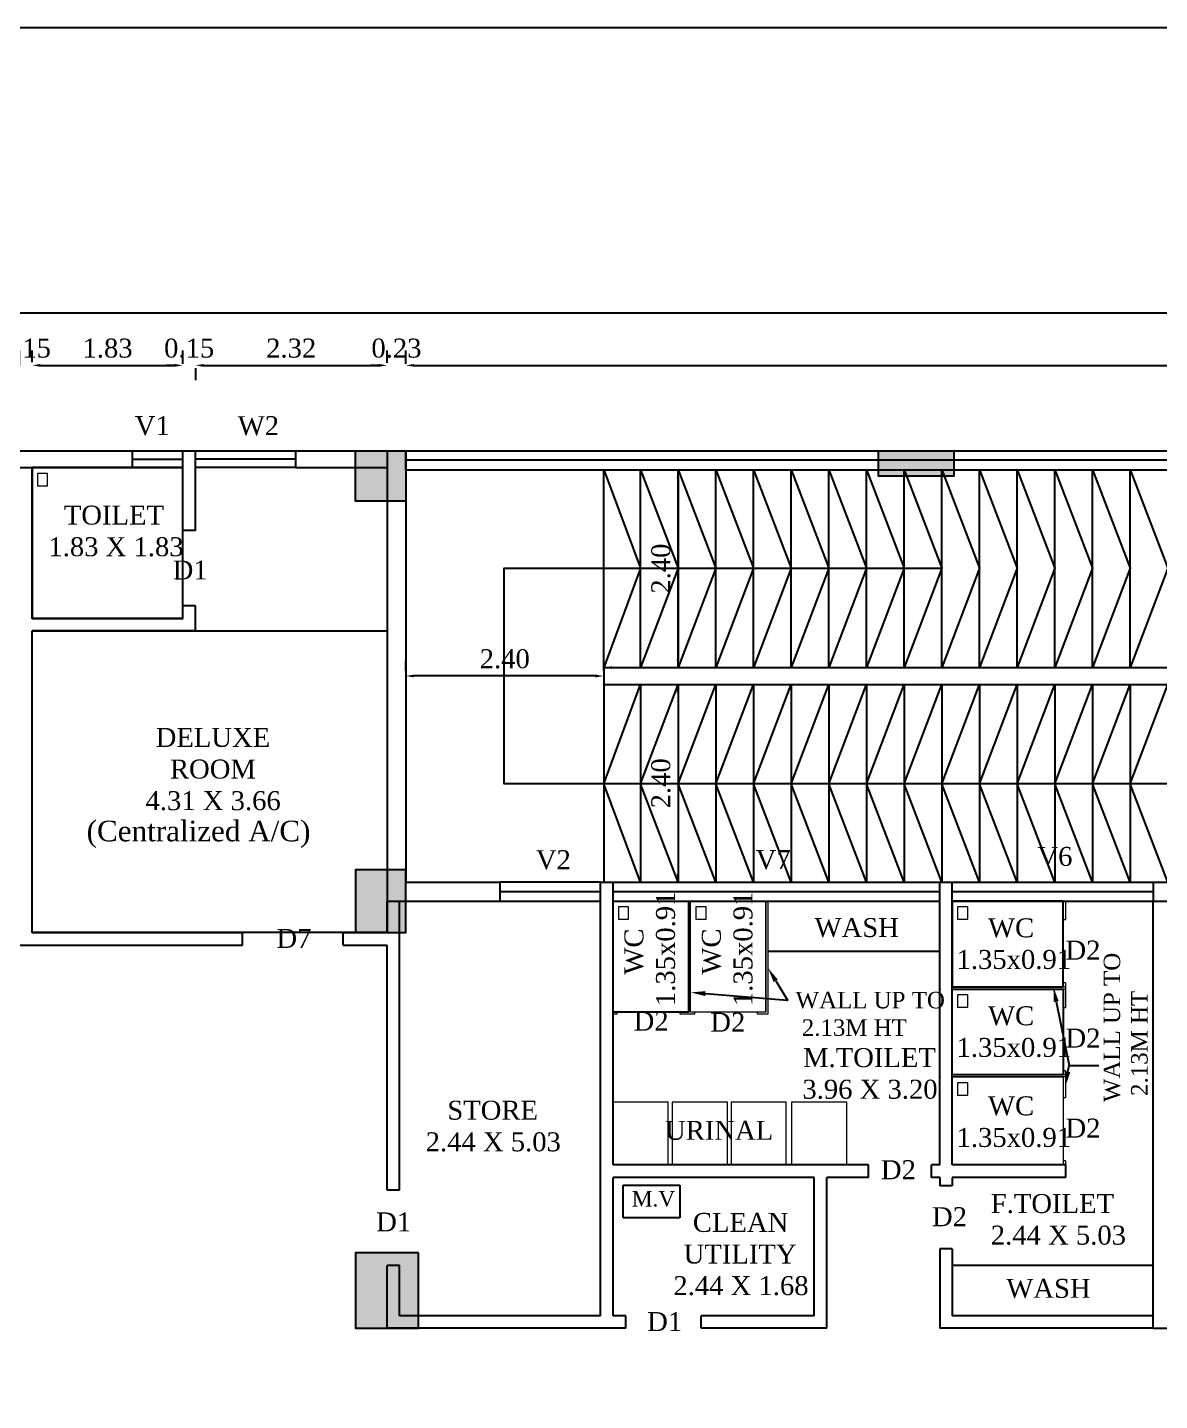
# Model space of a CAD drawing. Header units: metres. Extents: x 2754 to 3501, y 1112 to 1514.
# Drawn here: x 3118.93 to 3132.66, y 1425.67 to 1442.33 of the extents above; entities that cross this region are included whole.
import ezdxf
from ezdxf import colors
from ezdxf.entities.mleader import LeaderData, LeaderLine
from ezdxf.enums import TextEntityAlignment as Align
from ezdxf.math import Vec2, Vec3

# ---------------------------------------------------------------- set-up
doc = ezdxf.new("R2010")
doc.units = ezdxf.units.M
doc.linetypes.add('ACAD_ISO10W100', pattern=[18, 12, -3, 0, -3])
doc.linetypes.add('Demolished', pattern=[4.8, 3.2, -1.6])
for name, color, linetype in [('AR -DOOR', 2, 'Continuous'), ('AR-COLHATCH', 2, 'Continuous'), ('AR-COLUMN', 2, 'Continuous'), ('AR-ELEVATION', 2, 'Continuous'), ('AR-GRID', 2, 'ACAD_ISO10W100'), ('AR-THIN', 8, 'Continuous'), ('AR-WALL', 7, 'Continuous'), ('BLK_1_FLR_2_AC_ROOM_13', 3, 'Continuous'), ('BLK_1_FLR_2_BLT_UP_AREA', 12, 'Continuous'), ('BLK_1_FLR_2_WATER_CLOSET', 223, 'Continuous')]:
    doc.layers.add(name, color=color, linetype=linetype)
for name, color, linetype, lineweight in [('AR-PARTITION', 2, 'Continuous', 9), ('BLK_1_FLR_2_SP_WC', 233, 'Continuous', 5), ('BLK_1_FLR_2_URINAL', 235, 'Continuous', 5), ('BLK_1_FLR_2_WASH', 55, 'Continuous', 5)]:
    doc.layers.add(name, color=color, linetype=linetype, lineweight=lineweight)
doc.styles.add('ANAND', font='times.ttf')
doc.styles.get("Standard").update_dxf_attribs({"font": 'arial.ttf'})
doc.dimstyles.new('V1', dxfattribs={"dimtxt": 0.23, "dimasz": 0.1, "dimexe": 0.18, "dimexo": 0.0625, "dimgap": 0.09, "dimtad": 1, "dimzin": 0, "dimdsep": 46, "dimtxsty": 'ANAND', "dimcen": 0.09, "dimadec": 0, "dimazin": 0, "dimtfac": 1, "dimtix": 1, "dimtofl": 0, "dimtmove": 2, "dimatfit": 0, "dimfxl": 0, "dimtolj": 1, "dimtzin": 0, "dimarcsym": 0})

# ---------------------------------------------------------------- blocks, each defined once
blk = doc.blocks.new('cOLUMN')
at = {"layer": 'AR-COLHATCH'}
h = blk.add_hatch(color=256, dxfattribs=at)
h.dxf.hatch_style = 1
h.paths.add_polyline_path([(24, 24), (0, 24), (0, 0), (24, 0)])
at = {"layer": 'AR-COLUMN'}
blk.add_lwpolyline([(0, 24), (24, 24), (24, 0), (0, 0)], close=True, dxfattribs=at)
blk = doc.blocks.new('Ground Floor')
at = {"layer": 'AR-COLHATCH'}
h = blk.add_hatch(color=256, dxfattribs=at)
h.dxf.hatch_style = 1
h.paths.add_polyline_path([(878.8, 687.48), (878.8, 699.48), (842.8, 699.48), (842.8, 687.48)])
h = blk.add_hatch(color=256, dxfattribs=at)
h.dxf.hatch_style = 1
h.paths.add_polyline_path([(593, 499.48), (617, 499.48), (617, 469.48), (593, 469.48)])
h = blk.add_hatch(color=256, dxfattribs=at)
h.dxf.hatch_style = 1
h.paths.add_polyline_path([(593, 316.48), (623, 316.48), (623, 280.48), (593, 280.48)])
at = {"layer": 'AR-COLUMN'}
for points in [[(842.8, 699.48), (878.8, 699.48), (878.8, 687.48), (842.8, 687.48)], [(617, 499.48), (593, 499.48), (593, 469.48), (617, 469.48)], [(623, 316.48), (593, 316.48), (593, 280.48), (623, 280.48)]]:
    blk.add_lwpolyline(points, close=True, dxfattribs=at)
blk.add_blockref('cOLUMN', (593, 675.48), dxfattribs=at)
blk = doc.blocks.new('*D351')
at = {"color": 0, "lineweight": -2}
for p, q in [((3118.834, 1438.222), (3118.834, 1438.409)), ((3118.986, 1438.269), (3118.986, 1438.409)), ((3118.734, 1438.229), (3118.634, 1438.229)), ((3119.086, 1438.229), (3119.186, 1438.229))]:
    blk.add_line(p, q, dxfattribs=at)
at = {"color": 0}
for points in [[(3118.734, 1438.246), (3118.734, 1438.212), (3118.834, 1438.229)], [(3119.086, 1438.246), (3119.086, 1438.212), (3118.986, 1438.229)]]:
    blk.add_solid(points, dxfattribs=at)
at = {"layer": 'Defpoints', "color": 0}
for p in [(3118.986, 1438.229), (3118.834, 1438.16), (3118.986, 1438.206)]:
    blk.add_point(p, dxfattribs=at)
at = {"color": 0, "insert": (3118.91, 1438.436), "char_height": 0.23, "attachment_point": 5, "style": 'ANAND'}
blk.add_mtext('\\A1;0.15', dxfattribs=at)
blk = doc.blocks.new('*D352')
at = {"color": 0, "lineweight": -2}
for p, q in [((3118.986, 1438.269), (3118.986, 1438.409)), ((3120.815, 1438.247), (3120.815, 1438.409)), ((3119.086, 1438.229), (3120.715, 1438.229))]:
    blk.add_line(p, q, dxfattribs=at)
at = {"color": 0}
for points in [[(3119.086, 1438.246), (3119.086, 1438.212), (3118.986, 1438.229)], [(3120.715, 1438.246), (3120.715, 1438.212), (3120.815, 1438.229)]]:
    blk.add_solid(points, dxfattribs=at)
at = {"layer": 'Defpoints', "color": 0}
for p in [(3120.815, 1438.229), (3118.986, 1438.206), (3120.815, 1438.185)]:
    blk.add_point(p, dxfattribs=at)
at = {"color": 0, "insert": (3119.901, 1438.436), "char_height": 0.23, "attachment_point": 5, "style": 'ANAND'}
blk.add_mtext('\\A1;1.83', dxfattribs=at)
blk = doc.blocks.new('*D353')
at = {"color": 0, "lineweight": -2}
for p, q in [((3120.815, 1438.247), (3120.815, 1438.409)), ((3120.715, 1438.229), (3120.615, 1438.229)), ((3121.067, 1438.229), (3121.167, 1438.229)), ((3120.967, 1438.197), (3120.967, 1438.049))]:
    blk.add_line(p, q, dxfattribs=at)
at = {"color": 0}
for points in [[(3120.715, 1438.246), (3120.715, 1438.212), (3120.815, 1438.229)], [(3121.067, 1438.246), (3121.067, 1438.212), (3120.967, 1438.229)]]:
    blk.add_solid(points, dxfattribs=at)
at = {"layer": 'Defpoints', "color": 0}
for p in [(3120.967, 1438.259), (3120.967, 1438.229), (3120.815, 1438.185)]:
    blk.add_point(p, dxfattribs=at)
at = {"color": 0, "insert": (3120.891, 1438.436), "char_height": 0.23, "attachment_point": 5, "style": 'ANAND'}
blk.add_mtext('\\A1;0.15', dxfattribs=at)
blk = doc.blocks.new('*D354')
at = {"color": 0, "lineweight": -2}
for p, q in [((3123.292, 1438.259), (3123.292, 1438.409)), ((3121.067, 1438.229), (3123.192, 1438.229)), ((3120.967, 1438.197), (3120.967, 1438.049))]:
    blk.add_line(p, q, dxfattribs=at)
at = {"color": 0}
for points in [[(3121.067, 1438.246), (3121.067, 1438.212), (3120.967, 1438.229)], [(3123.192, 1438.246), (3123.192, 1438.212), (3123.292, 1438.229)]]:
    blk.add_solid(points, dxfattribs=at)
at = {"layer": 'Defpoints', "color": 0}
for p in [(3120.967, 1438.259), (3123.292, 1438.229), (3123.292, 1438.197)]:
    blk.add_point(p, dxfattribs=at)
at = {"color": 0, "insert": (3122.129, 1438.436), "char_height": 0.23, "attachment_point": 5, "style": 'ANAND'}
blk.add_mtext('\\A1;2.32', dxfattribs=at)
blk = doc.blocks.new('*D355')
at = {"color": 0, "lineweight": -2}
for p, q in [((3123.292, 1438.259), (3123.292, 1438.409)), ((3123.52, 1438.247), (3123.52, 1438.409)), ((3123.192, 1438.229), (3123.092, 1438.229)), ((3123.62, 1438.229), (3123.72, 1438.229))]:
    blk.add_line(p, q, dxfattribs=at)
at = {"color": 0}
for points in [[(3123.192, 1438.246), (3123.192, 1438.212), (3123.292, 1438.229)], [(3123.62, 1438.246), (3123.62, 1438.212), (3123.52, 1438.229)]]:
    blk.add_solid(points, dxfattribs=at)
at = {"layer": 'Defpoints', "color": 0}
for p in [(3123.52, 1438.229), (3123.292, 1438.197), (3123.52, 1438.184)]:
    blk.add_point(p, dxfattribs=at)
at = {"color": 0, "insert": (3123.406, 1438.436), "char_height": 0.23, "attachment_point": 5, "style": 'ANAND'}
blk.add_mtext('\\A1;0.23', dxfattribs=at)
blk = doc.blocks.new('*D356')
at = {"color": 0, "lineweight": -2}
for p, q in [((3123.52, 1438.247), (3123.52, 1438.409)), ((3148.565, 1438.221), (3148.565, 1438.409)), ((3123.62, 1438.229), (3148.465, 1438.229))]:
    blk.add_line(p, q, dxfattribs=at)
at = {"color": 0}
for points in [[(3123.62, 1438.246), (3123.62, 1438.212), (3123.52, 1438.229)], [(3148.465, 1438.246), (3148.465, 1438.212), (3148.565, 1438.229)]]:
    blk.add_solid(points, dxfattribs=at)
at = {"layer": 'Defpoints', "color": 0}
for p in [(3148.565, 1438.229), (3123.52, 1438.184), (3148.565, 1438.159)]:
    blk.add_point(p, dxfattribs=at)
at = {"color": 0, "insert": (3136.042, 1438.436), "char_height": 0.23, "attachment_point": 5, "style": 'ANAND'}
blk.add_mtext('\\A1;25.04', dxfattribs=at)
blk = doc.blocks.new('*D382')
at = {"color": 0, "lineweight": -2}
for p, q in [((3107.848, 1438.949), (3107.848, 1438.685)), ((3180.086, 1438.949), (3180.086, 1438.685)), ((3107.948, 1438.865), (3179.986, 1438.865))]:
    blk.add_line(p, q, dxfattribs=at)
at = {"color": 0}
for points in [[(3107.948, 1438.882), (3107.948, 1438.849), (3107.848, 1438.865)], [(3179.986, 1438.882), (3179.986, 1438.849), (3180.086, 1438.865)]]:
    blk.add_solid(points, dxfattribs=at)
at = {"layer": 'Defpoints', "color": 0}
for p in [(3107.848, 1439.012), (3180.086, 1439.012), (3180.086, 1438.865)]:
    blk.add_point(p, dxfattribs=at)
at = {"color": 0, "insert": (3143.967, 1439.073), "char_height": 0.23, "attachment_point": 5, "style": 'ANAND'}
blk.add_mtext('\\A1;72.24', dxfattribs=at)
blk = doc.blocks.new('*D495')
at = {"color": 0, "lineweight": -2}
for p, q in [((3126.885, 1436.963), (3127.002, 1436.963)), ((3126.822, 1436.863), (3126.822, 1434.663)), ((3126.885, 1434.563), (3127.002, 1434.563))]:
    blk.add_line(p, q, dxfattribs=at)
at = {"color": 0}
for points in [[(3126.805, 1436.863), (3126.839, 1436.863), (3126.822, 1436.963)], [(3126.805, 1434.663), (3126.839, 1434.663), (3126.822, 1434.563)]]:
    blk.add_solid(points, dxfattribs=at)
at = {"layer": 'Defpoints', "color": 0}
for p in [(3126.822, 1436.963), (3126.822, 1434.563), (3126.822, 1434.563)]:
    blk.add_point(p, dxfattribs=at)
at = {"color": 0, "insert": (3126.615, 1435.763), "char_height": 0.23, "attachment_point": 5, "rotation": 90, "style": 'ANAND'}
blk.add_mtext('\\A1;2.40', dxfattribs=at)
blk = doc.blocks.new('*D496')
at = {"color": 0, "lineweight": -2}
for p, q in [((3126.822, 1434.259), (3126.822, 1432.059)), ((3126.885, 1434.359), (3127.002, 1434.359)), ((3126.885, 1431.959), (3127.002, 1431.959))]:
    blk.add_line(p, q, dxfattribs=at)
at = {"color": 0}
for points in [[(3126.805, 1434.259), (3126.839, 1434.259), (3126.822, 1434.359)], [(3126.805, 1432.059), (3126.839, 1432.059), (3126.822, 1431.959)]]:
    blk.add_solid(points, dxfattribs=at)
at = {"layer": 'Defpoints', "color": 0}
for p in [(3126.822, 1434.359), (3126.822, 1431.959), (3126.822, 1431.959)]:
    blk.add_point(p, dxfattribs=at)
at = {"color": 0, "insert": (3126.615, 1433.159), "char_height": 0.23, "attachment_point": 5, "rotation": 90, "style": 'ANAND'}
blk.add_mtext('\\A1;2.40', dxfattribs=at)
blk = doc.blocks.new('*D497')
at = {"color": 0, "lineweight": -2}
for p, q in [((3123.52, 1434.523), (3123.52, 1434.641)), ((3125.92, 1434.523), (3125.92, 1434.641)), ((3125.82, 1434.461), (3123.62, 1434.461))]:
    blk.add_line(p, q, dxfattribs=at)
at = {"color": 0}
for points in [[(3123.62, 1434.478), (3123.62, 1434.444), (3123.52, 1434.461)], [(3125.82, 1434.478), (3125.82, 1434.444), (3125.92, 1434.461)]]:
    blk.add_solid(points, dxfattribs=at)
at = {"layer": 'Defpoints', "color": 0}
for p in [(3123.52, 1434.461), (3123.52, 1434.461), (3125.92, 1434.461)]:
    blk.add_point(p, dxfattribs=at)
at = {"color": 0, "insert": (3124.72, 1434.668), "char_height": 0.23, "attachment_point": 5, "style": 'ANAND'}
blk.add_mtext('\\A1;2.40', dxfattribs=at)
blk = doc.blocks.new('*D498')
at = {"color": 0, "lineweight": -2}
for p, q in [((3125.92, 1434.625), (3125.92, 1434.743)), ((3148.768, 1434.625), (3148.768, 1434.743)), ((3126.02, 1434.563), (3148.668, 1434.563))]:
    blk.add_line(p, q, dxfattribs=at)
at = {"color": 0}
for points in [[(3126.02, 1434.58), (3126.02, 1434.546), (3125.92, 1434.563)], [(3148.668, 1434.58), (3148.668, 1434.546), (3148.768, 1434.563)]]:
    blk.add_solid(points, dxfattribs=at)
at = {"layer": 'Defpoints', "color": 0}
for p in [(3125.92, 1434.563, 0), (3148.768, 1434.563, 0), (3148.768, 1434.563)]:
    blk.add_point(p, dxfattribs=at)
at = {"color": 0, "insert": (3137.344, 1434.77), "char_height": 0.23, "attachment_point": 5, "style": 'ANAND'}
blk.add_mtext('\\A1;22.85', dxfattribs=at)

msp = doc.modelspace()

# ---------------------------------------------------------------- linework, layer by layer
at = {"color": 7, "elevation": 0}
msp.add_lwpolyline([(3102.4077, 1442.32783), (3185.43919, 1442.32783), (3185.43919, 1375.32406), (3102.4077, 1375.32406)], close=True, dxfattribs=at)
at = {"color": 7, "linetype": 'Demolished', "elevation": 0}
msp.add_lwpolyline([(3126.15461, 1428.2838), (3126.84521, 1428.2838), (3126.84521, 1427.88866), (3126.15461, 1427.88866)], close=True, dxfattribs=at)
at = {"layer": 'AR -DOOR'}
for p, q in [((3120.20544, 1437.08985, 0), (3120.81504, 1437.08985, 0)), ((3122.18664, 1437.08985, 0), (3120.96744, 1437.08985, 0)), ((3151.15534, 1437.07715, 0), (3123.52014, 1437.07715, 0)), ((3125.88234, 1431.84475, 0), (3124.66314, 1431.84475, 0)), ((3129.99714, 1431.84475, 0), (3126.03474, 1431.84475, 0)), ((3132.58794, 1431.84475, 0), (3130.14954, 1431.84475, 0))]:
    msp.add_line(p, q, dxfattribs=at)
at = {"layer": 'AR-ELEVATION'}
for p, q in [((3129.99714, 1431.12085, 0), (3127.91434, 1431.12085, 0)), ((3132.58794, 1427.31085, 0), (3130.14954, 1427.31085, 0))]:
    msp.add_line(p, q, dxfattribs=at)
at = {"layer": 'AR-PARTITION'}
for p, q in [((3126.94914, 1430.38425, 0), (3126.94914, 1431.73045, 0)), ((3126.94914, 1430.38425, 0), (3126.94914, 1431.73045, 0)), ((3126.97454, 1430.38425, 0), (3126.97454, 1431.73045, 0)), ((3126.97454, 1430.38425, 0), (3126.97454, 1431.73045, 0)), ((3127.88894, 1430.38425, 0), (3127.88894, 1431.73045, 0)), ((3127.88894, 1430.38425, 0), (3127.88894, 1431.73045, 0)), ((3127.91434, 1430.35885, 0), (3127.91434, 1431.73045, 0)), ((3127.91434, 1430.35885, 0), (3127.91434, 1431.73045, 0)), ((3131.49574, 1431.73045, 0), (3131.49574, 1431.50185, 0)), ((3131.52114, 1431.73045, 0), (3131.52114, 1431.50185, 0)), ((3131.52114, 1431.50185, 0), (3131.49574, 1431.50185, 0)), ((3131.49574, 1430.73985, 0), (3131.49574, 1430.68905, 0)), ((3131.52114, 1430.73985, 0), (3131.49574, 1430.73985, 0)), ((3131.52114, 1430.73985, 0), (3131.52114, 1430.66365, 0)), ((3131.52114, 1430.68905, 0), (3130.14954, 1430.68905, 0)), ((3131.49574, 1430.68905, 0), (3130.14954, 1430.68905, 0)), ((3131.49574, 1430.66365, 0), (3130.14954, 1430.66365, 0)), ((3131.52114, 1430.66365, 0), (3130.14954, 1430.66365, 0)), ((3131.49574, 1430.66365, 0), (3131.49574, 1430.43505, 0)), ((3131.52114, 1430.68905, 0), (3131.52114, 1430.43505, 0)), ((3131.52114, 1430.43505, 0), (3131.49574, 1430.43505, 0)), ((3126.08554, 1430.38425, 0), (3126.03474, 1430.38425, 0)), ((3126.08554, 1430.35885, 0), (3126.03474, 1430.35885, 0)), ((3126.08554, 1430.35885, 0), (3126.08554, 1430.38425, 0)), ((3126.94914, 1430.38425, 0), (3126.84754, 1430.38425, 0)), ((3126.84754, 1430.35885, 0), (3126.84754, 1430.38425, 0)), ((3127.02534, 1430.35885, 0), (3126.84754, 1430.35885, 0)), ((3127.02534, 1430.38425, 0), (3126.97454, 1430.38425, 0)), ((3127.02534, 1430.35885, 0), (3127.02534, 1430.38425, 0)), ((3127.88894, 1430.38425, 0), (3127.78734, 1430.38425, 0)), ((3127.78734, 1430.35885, 0), (3127.78734, 1430.38425, 0)), ((3127.91434, 1430.35885, 0), (3127.78734, 1430.35885, 0)), ((3131.52114, 1429.62225, 0), (3130.14954, 1429.62225, 0)), ((3131.49574, 1429.62225, 0), (3130.14954, 1429.62225, 0)), ((3131.49574, 1429.59685, 0), (3130.14954, 1429.59685, 0)), ((3131.52114, 1429.59685, 0), (3130.14954, 1429.59685, 0)), ((3131.49574, 1429.67305, 0), (3131.49574, 1429.62225, 0)), ((3131.52114, 1429.67305, 0), (3131.49574, 1429.67305, 0)), ((3131.49574, 1429.59685, 0), (3131.49574, 1429.34285, 0)), ((3131.52114, 1429.67305, 0), (3131.52114, 1429.59685, 0)), ((3131.52114, 1429.62225, 0), (3131.52114, 1429.34285, 0)), ((3131.52114, 1429.34285, 0), (3131.49574, 1429.34285, 0)), ((3131.49574, 1428.58085, 0), (3131.49574, 1428.53005, 0)), ((3131.52114, 1428.58085, 0), (3131.49574, 1428.58085, 0)), ((3131.52114, 1428.58085, 0), (3131.52114, 1428.53005, 0))]:
    msp.add_line(p, q, dxfattribs=at)
at = {"layer": 'AR-THIN'}
for p, q in [((3120.20544, 1437.19145, 0), (3120.81504, 1437.19145, 0)), ((3120.96744, 1437.19145, 0), (3122.18664, 1437.19145, 0)), ((3123.52014, 1437.19145, 0), (3151.15534, 1437.19145, 0)), ((3120.20544, 1436.98825, 0), (3120.81504, 1436.98825, 0)), ((3122.18664, 1436.98825, 0), (3120.96744, 1436.98825, 0)), ((3123.52014, 1436.96285, 0), (3151.15534, 1436.96285, 0)), ((3125.92014, 1434.35905, 0), (3125.92014, 1431.95905, 0)), ((3125.88234, 1431.95905, 0), (3124.66314, 1431.95905, 0)), ((3126.03474, 1431.95905, 0), (3129.99714, 1431.95905, 0)), ((3130.14954, 1431.95905, 0), (3132.58794, 1431.95905, 0)), ((3124.66314, 1431.73045, 0), (3125.88234, 1431.73045, 0)), ((3126.03474, 1431.73045, 0), (3129.99714, 1431.73045, 0)), ((3130.14954, 1431.73045, 0), (3132.58794, 1431.73045, 0))]:
    msp.add_line(p, q, dxfattribs=at)
at = {"layer": 'AR-THIN', "elevation": 0}
for points in [[(3125.92014, 1434.56285), (3125.92014, 1436.96285), (3126.36494, 1435.76905), (3125.92014, 1434.56285)], [(3126.36494, 1434.56285), (3126.36494, 1436.96285), (3126.82214, 1435.76905), (3126.36494, 1434.56285)], [(3126.82214, 1434.56285), (3126.82214, 1436.96285), (3127.27934, 1435.76905), (3126.82214, 1434.56285)], [(3127.27934, 1434.56285), (3127.27934, 1436.96285), (3127.73654, 1435.76905), (3127.27934, 1434.56285)], [(3127.73654, 1434.56285), (3127.73654, 1436.96285), (3128.19374, 1435.76905), (3127.73654, 1434.56285)], [(3128.19374, 1434.56285), (3128.19374, 1436.96285), (3128.65094, 1435.76905), (3128.19374, 1434.56285)], [(3128.65094, 1434.56285), (3128.65094, 1436.96285), (3129.10814, 1435.76905), (3128.65094, 1434.56285)], [(3129.10814, 1434.56285), (3129.10814, 1436.96285), (3129.56534, 1435.76905), (3129.10814, 1434.56285)], [(3129.56534, 1434.56285), (3129.56534, 1436.96285), (3130.02254, 1435.76905), (3129.56534, 1434.56285)], [(3130.02254, 1434.56285), (3130.02254, 1436.96285), (3130.47974, 1435.76905), (3130.02254, 1434.56285)], [(3130.47974, 1434.56285), (3130.47974, 1436.96285), (3130.93694, 1435.76905), (3130.47974, 1434.56285)], [(3130.93694, 1434.56285), (3130.93694, 1436.96285), (3131.39414, 1435.76905), (3130.93694, 1434.56285)], [(3131.39414, 1434.56285), (3131.39414, 1436.96285), (3131.85134, 1435.76905), (3131.39414, 1434.56285)], [(3131.85134, 1434.56285), (3131.85134, 1436.96285), (3132.30854, 1435.76905), (3131.85134, 1434.56285)], [(3132.30854, 1434.56285), (3132.30854, 1436.96285), (3132.76574, 1435.76905), (3132.30854, 1434.56285)], [(3148.76774, 1433.15285), (3124.71394, 1433.15285), (3124.71394, 1435.76905), (3130.02254, 1435.76905)], [(3126.36494, 1434.35905), (3126.36494, 1431.95905), (3125.92014, 1433.15285), (3126.36494, 1434.35905)], [(3126.82214, 1434.35905), (3126.82214, 1431.95905), (3126.36494, 1433.15285), (3126.82214, 1434.35905)], [(3127.27934, 1434.35905), (3127.27934, 1431.95905), (3126.82214, 1433.15285), (3127.27934, 1434.35905)], [(3127.73654, 1434.35905), (3127.73654, 1431.95905), (3127.27934, 1433.15285), (3127.73654, 1434.35905)], [(3128.19374, 1434.35905), (3128.19374, 1431.95905), (3127.73654, 1433.15285), (3128.19374, 1434.35905)], [(3128.65094, 1434.35905), (3128.65094, 1431.95905), (3128.19374, 1433.15285), (3128.65094, 1434.35905)], [(3129.10814, 1434.35905), (3129.10814, 1431.95905), (3128.65094, 1433.15285), (3129.10814, 1434.35905)], [(3129.56534, 1434.35905), (3129.56534, 1431.95905), (3129.10814, 1433.15285), (3129.56534, 1434.35905)], [(3130.02254, 1434.35905), (3130.02254, 1431.95905), (3129.56534, 1433.15285), (3130.02254, 1434.35905)], [(3130.47974, 1434.35905), (3130.47974, 1431.95905), (3130.02254, 1433.15285), (3130.47974, 1434.35905)], [(3130.93694, 1434.35905), (3130.93694, 1431.95905), (3130.47974, 1433.15285), (3130.93694, 1434.35905)], [(3131.39414, 1434.35905), (3131.39414, 1431.95905), (3130.93694, 1433.15285), (3131.39414, 1434.35905)], [(3131.85134, 1434.35905), (3131.85134, 1431.95905), (3131.39414, 1433.15285), (3131.85134, 1434.35905)], [(3132.30854, 1434.35905), (3132.30854, 1431.95905), (3131.85134, 1433.15285), (3132.30854, 1434.35905)], [(3132.76574, 1434.35905), (3132.76574, 1431.95905), (3132.30854, 1433.15285), (3132.76574, 1434.35905)]]:
    msp.add_lwpolyline(points, dxfattribs=at)
at = {"layer": 'AR-WALL'}
for p, q in [((3117.61464, 1437.19145, 0), (3120.20544, 1437.19145, 0)), ((3120.20544, 1436.98825, 0), (3120.20544, 1437.19145, 0)), ((3120.81504, 1437.19145, 0), (3120.96744, 1437.19145, 0)), ((3120.81504, 1436.98825, 0), (3120.81504, 1437.19145, 0)), ((3120.96744, 1436.98825, 0), (3120.96744, 1437.19145, 0)), ((3122.18664, 1437.19145, 0), (3123.52014, 1437.19145, 0)), ((3122.18664, 1436.98825, 0), (3122.18664, 1437.19145, 0)), ((3123.29154, 1437.19145, 0), (3123.29154, 1431.73045, 0)), ((3123.52014, 1436.96285, 0), (3123.52014, 1437.19145, 0)), ((3117.61464, 1436.98825, 0), (3120.20544, 1436.98825, 0)), ((3118.98624, 1435.15945, 0), (3118.98624, 1436.98825, 0)), ((3120.81504, 1436.22625, 0), (3120.81504, 1436.98825, 0)), ((3120.96744, 1436.22625, 0), (3120.96744, 1436.98825, 0)), ((3122.18664, 1436.98825, 0), (3123.29154, 1436.98825, 0)), ((3123.52014, 1436.96285, 0), (3123.52014, 1431.95905, 0)), ((3120.96744, 1436.22625, 0), (3120.81504, 1436.22625, 0)), ((3120.96744, 1435.31185, 0), (3120.81504, 1435.31185, 0)), ((3120.81504, 1435.15945, 0), (3120.81504, 1435.31185, 0)), ((3120.96744, 1435.00705, 0), (3120.96744, 1435.31185, 0)), ((3120.81504, 1435.15945, 0), (3118.98624, 1435.15945, 0)), ((3118.98624, 1431.34945, 0), (3118.98624, 1435.00705, 0)), ((3120.96744, 1435.00705, 0), (3118.98624, 1435.00705, 0)), ((3125.92014, 1434.56285, 0), (3148.76774, 1434.56285, 0)), ((3125.92014, 1434.56285, 0), (3125.92014, 1434.35905, 0)), ((3125.92014, 1434.35905, 0), (3148.76774, 1434.35905, 0)), ((3123.52014, 1431.95905, 0), (3124.66314, 1431.95905, 0)), ((3124.66314, 1431.73045, 0), (3124.66314, 1431.95905, 0)), ((3125.88234, 1431.95905, 0), (3126.03474, 1431.95905, 0)), ((3125.88234, 1431.73045, 0), (3125.88234, 1431.95905, 0)), ((3126.03474, 1431.73045, 0), (3126.03474, 1431.95905, 0)), ((3129.99714, 1431.95905, 0), (3130.14954, 1431.95905, 0)), ((3129.99714, 1431.73045, 0), (3129.99714, 1431.95905, 0)), ((3130.14954, 1431.73045, 0), (3130.14954, 1431.95905, 0)), ((3132.58794, 1431.95905, 0), (3149.17414, 1431.95905, 0)), ((3132.58794, 1431.95905, 0), (3132.58794, 1431.73045, 0)), ((3123.29154, 1431.34945, 0), (3123.29154, 1431.73045, 0)), ((3123.29154, 1431.73045, 0), (3124.66314, 1431.73045, 0)), ((3123.44394, 1428.22525, 0), (3123.44394, 1431.73045, 0)), ((3125.88234, 1426.70125, 0), (3125.88234, 1431.73045, 0)), ((3126.03474, 1428.53005, 0), (3126.03474, 1431.73045, 0)), ((3129.99714, 1428.53005, 0), (3129.99714, 1431.73045, 0)), ((3130.14954, 1428.53005, 0), (3130.14954, 1431.73045, 0)), ((3132.58794, 1431.73045, 0), (3149.17414, 1431.73045, 0)), ((3132.58794, 1426.54885, 0), (3132.58794, 1431.73045, 0)), ((3118.98624, 1431.34945, 0), (3121.53894, 1431.34945, 0)), ((3121.53894, 1431.19705, 0), (3121.53894, 1431.34945, 0)), ((3122.75814, 1431.34945, 0), (3123.29154, 1431.34945, 0)), ((3122.75814, 1431.19705, 0), (3122.75814, 1431.34945, 0)), ((3116.35734, 1431.19705, 0), (3121.53894, 1431.19705, 0)), ((3122.75814, 1431.19705, 0), (3123.29154, 1431.19705, 0)), ((3123.29154, 1428.22525, 0), (3123.29154, 1431.19705, 0)), ((3129.13354, 1428.53005, 0), (3126.03474, 1428.53005, 0)), ((3129.13354, 1428.37765, 0), (3129.13354, 1428.53005, 0)), ((3129.99714, 1428.53005, 0), (3129.89554, 1428.53005, 0)), ((3129.89554, 1428.37765, 0), (3129.89554, 1428.53005, 0)), ((3131.52114, 1428.53005, 0), (3130.14954, 1428.53005, 0)), ((3131.52114, 1428.53005, 0), (3131.52114, 1428.37765, 0)), ((3128.47314, 1428.37765, 0), (3126.03474, 1428.37765, 0)), ((3126.03474, 1426.70125, 0), (3126.03474, 1428.37765, 0)), ((3128.47314, 1426.70125, 0), (3128.47314, 1428.37765, 0)), ((3129.13354, 1428.37765, 0), (3128.62554, 1428.37765, 0)), ((3128.62554, 1426.54885, 0), (3128.62554, 1428.37765, 0)), ((3129.99714, 1428.37765, 0), (3129.89554, 1428.37765, 0)), ((3129.99714, 1428.37765, 0), (3129.99714, 1428.27605, 0)), ((3130.14954, 1428.27605, 0), (3129.99714, 1428.27605, 0)), ((3131.52114, 1428.37765, 0), (3130.14954, 1428.37765, 0)), ((3130.14954, 1428.37765, 0), (3130.14954, 1428.27605, 0)), ((3123.44394, 1428.22525, 0), (3123.29154, 1428.22525, 0)), ((3130.14954, 1427.51405, 0), (3129.99714, 1427.51405, 0)), ((3129.99714, 1427.51405, 0), (3129.99714, 1426.54885, 0)), ((3130.14954, 1427.51405, 0), (3130.14954, 1426.70125, 0)), ((3123.44394, 1427.31085, 0), (3123.29154, 1427.31085, 0)), ((3123.29154, 1426.54885, 0), (3123.29154, 1427.31085, 0)), ((3123.44394, 1426.70125, 0), (3123.44394, 1427.31085, 0)), ((3125.88234, 1426.70125, 0), (3123.44394, 1426.70125, 0)), ((3126.18714, 1426.70125, 0), (3126.03474, 1426.70125, 0)), ((3126.18714, 1426.54885, 0), (3126.18714, 1426.70125, 0)), ((3128.47314, 1426.70125, 0), (3127.10154, 1426.70125, 0)), ((3127.10154, 1426.54885, 0), (3127.10154, 1426.70125, 0)), ((3132.58794, 1426.70125, 0), (3130.14954, 1426.70125, 0)), ((3126.18714, 1426.54885, 0), (3123.29154, 1426.54885, 0)), ((3128.62554, 1426.54885, 0), (3127.10154, 1426.54885, 0)), ((3132.58794, 1426.54885, 0), (3129.99714, 1426.54885, 0)), ((3132.58794, 1426.54885, 0), (3139.19194, 1426.54885, 0))]:
    msp.add_line(p, q, dxfattribs=at)
for p in [(3129.99714, 1430.66365, 0), (3129.99714, 1429.59685, 0)]:
    msp.add_point(p, dxfattribs=at)
at = {"layer": 'BLK_1_FLR_2_AC_ROOM_13', "color": 3, "elevation": 0}
msp.add_lwpolyline([(3118.98624, 1435.00705), (3123.29154, 1435.00705), (3123.29154, 1431.34945), (3118.98624, 1431.34945)], close=True, dxfattribs=at)
at = {"layer": 'BLK_1_FLR_2_BLT_UP_AREA', "color": 12, "elevation": 0}
msp.add_lwpolyline([(3107.84834, 1437.19145), (3180.08594, 1437.19145), (3180.08594, 1412.47285), (3107.84834, 1419.42475)], close=True, dxfattribs=at)
at = {"layer": 'BLK_1_FLR_2_SP_WC', "elevation": 0}
for points in [[(3126.97454, 1431.73045), (3127.88894, 1431.73045), (3127.88894, 1430.38425), (3126.97454, 1430.38425)], [(3130.14954, 1429.59685), (3131.49574, 1429.59685), (3131.49574, 1428.53005), (3130.14954, 1428.53005)]]:
    msp.add_lwpolyline(points, close=True, dxfattribs=at)
at = {"layer": 'BLK_1_FLR_2_URINAL', "elevation": 0}
for points in [[(3126.03474, 1428.53005), (3126.70403, 1428.53005), (3126.70403, 1429.29205), (3126.03474, 1429.29205)], [(3126.75111, 1428.53005), (3127.4204, 1428.53005), (3127.4204, 1429.29205), (3126.75111, 1429.29205)], [(3127.46534, 1428.53005), (3128.13462, 1428.53005), (3128.13462, 1429.29205), (3127.46534, 1429.29205)], [(3128.19911, 1428.53005), (3128.86839, 1428.53005), (3128.86839, 1429.29205), (3128.19911, 1429.29205)]]:
    msp.add_lwpolyline(points, close=True, dxfattribs=at)
at = {"layer": 'BLK_1_FLR_2_WASH', "color": 60}
for points in [[(3119.05151, 1436.91868), (3119.05151, 1436.76868), (3119.17401, 1436.76868), (3119.17401, 1436.91868)], [(3126.10001, 1431.66088), (3126.10001, 1431.51088), (3126.22251, 1431.51088), (3126.22251, 1431.66088)], [(3127.03981, 1431.66088), (3127.03981, 1431.51088), (3127.16231, 1431.51088), (3127.16231, 1431.66088)], [(3130.21481, 1431.66088), (3130.21481, 1431.51088), (3130.33731, 1431.51088), (3130.33731, 1431.66088)], [(3130.21481, 1430.59408), (3130.21481, 1430.44408), (3130.33731, 1430.44408), (3130.33731, 1430.59408)], [(3130.21481, 1429.52728), (3130.21481, 1429.37728), (3130.33731, 1429.37728), (3130.33731, 1429.52728)]]:
    msp.add_lwpolyline(points, close=True, dxfattribs=at)
at = {"layer": 'BLK_1_FLR_2_WASH', "elevation": 0}
for points in [[(3127.91434, 1431.73045), (3129.99714, 1431.73045), (3129.99714, 1431.12085), (3127.91434, 1431.12085)], [(3130.14954, 1426.70125), (3132.58794, 1426.70125), (3132.58794, 1427.31085), (3130.14954, 1427.31085)]]:
    msp.add_lwpolyline(points, close=True, dxfattribs=at)
at = {"layer": 'BLK_1_FLR_2_WATER_CLOSET', "color": 1, "elevation": 0}
for points in [[(3120.81504, 1436.98825), (3118.98624, 1436.98825), (3118.98624, 1435.15945), (3120.81504, 1435.15945)], [(3126.03474, 1431.73045), (3126.94914, 1431.73045), (3126.94914, 1430.38425), (3126.03474, 1430.38425)]]:
    msp.add_lwpolyline(points, close=True, dxfattribs=at)
at = {"layer": 'BLK_1_FLR_2_WATER_CLOSET', "color": 2, "elevation": 0}
for points in [[(3130.14954, 1430.68905), (3131.49574, 1430.68905), (3131.49574, 1431.73045), (3130.14954, 1431.73045)], [(3130.14954, 1430.66365), (3131.49574, 1430.66365), (3131.49574, 1429.62225), (3130.14954, 1429.62225)]]:
    msp.add_lwpolyline(points, close=True, dxfattribs=at)

# ---------------------------------------------------------------- block references
at = {"layer": 'AR-GRID', "xscale": 0.0254, "yscale": 0.0254, "zscale": 0.0254}
msp.add_blockref('Ground Floor', (3107.84834, 1419.42475, 0), dxfattribs=at)

# ---------------------------------------------------------------- texts
at = {"style": 'ANAND'}
for s, p in [('V1', (3120.44377, 1437.49628, 0)), ('W2', (3121.73093, 1437.49628, 0)), ('V2', (3125.31, 1432.23119, 0)), ('V7', (3127.97648, 1432.23119, 0)), ('V6', (3131.39527, 1432.27103, 0))]:
    msp.add_text(s, height=0.23, dxfattribs=at).set_placement(p, align=Align.MIDDLE)
for s, p in [('D1', (3120.69108, 1435.63148, 0)), ('WASH', (3128.47906, 1431.29473, 0)), ('D7', (3121.94984, 1431.16271, 0)), ('D2', (3131.52312, 1431.02093, 0)), ('D2', (3126.28359, 1430.15969, 0)), ('D2', (3127.21367, 1430.14658, 0)), ('D2', (3131.52312, 1429.95413, 0)), ('URINAL', (3126.66477, 1428.83455, 0)), ('D2', (3131.52312, 1428.86193, 0)), ('D2', (3129.28374, 1428.35689, 0)), ('D1', (3123.15978, 1427.72382, 0)), ('D2', (3129.90356, 1427.78711, 0)), ('WASH', (3130.80523, 1426.91798, 0)), ('D1', (3126.44754, 1426.51484, 0))]:
    msp.add_text(s, height=0.23, dxfattribs=at).set_placement(p)
at = {"color": 7, "style": 'ANAND'}
for s, height, p in [('(Centralized A/C)', 0.25, (3119.64712, 1432.4555, 0)), ('M.V', 0.1875, (3126.26067, 1428.02542, 0))]:
    msp.add_text(s, height=height, dxfattribs=at).set_placement(p)
at = {"char_height": 0.23, "attachment_point": 1, "style": 'ANAND'}
for s, insert, width in [('{\\W2.557617; }TOILET \\P{\\W0.40039; }1.83 X 1.83', (3119.14816, 1436.52769, 0), 1.6036986), ('{\\W3.879882; }DELUXE \\P{\\W5.873046; }ROOM \\P{\\W2.461914; }4.31 X 3.66', (3120.1479, 1433.83079, 0), 2.0033381), ('{\\W7.576171; }WC\\P{\\W3.180664; }1.35x0.91', (3129.9251, 1431.52116, 0), 1.8172819), ('{\\W7.576171; }WC\\P{\\W3.180664; }1.35x0.91', (3129.9251, 1430.45436, 0), 1.8172819), ('{\\W1.605468; }M.TOILET \\P{\\W1.505859; }3.96 X 3.20', (3128.20011, 1429.94678, 0), 1.8335328), ('{\\W3.281249; }STORE \\P{\\W0.208984; }2.44 X 5.03', (3123.73807, 1429.30891, 0), 1.6036986), ('{\\W7.576171; }WC\\P{\\W3.180664; }1.35x0.91', (3129.9251, 1429.36216, 0), 1.8172819), ('F.TOILET 2.44 X 5.03', (3130.61662, 1428.1768, 0), 1.6769819), ('{\\W8.486328; }CLEAN \\P{\\W7.206054; }UTILITY \\P{\\W5.765624; }2.44 X 1.68', (3126.26492, 1427.94765, 0), 2.5558688)]:
    msp.add_mtext(s, dxfattribs=dict(at, insert=insert, width=width))
at = {"char_height": 0.23, "width": 1.8172819, "attachment_point": 1, "rotation": 90, "style": 'ANAND'}
for insert in [(3126.17144, 1430.18017, 0), (3127.11124, 1430.18017, 0)]:
    msp.add_mtext('{\\W7.576171; }WC\\P{\\W3.180664; }1.35x0.91', dxfattribs=dict(at, insert=insert))
at = {"color": 7, "insert": (3131.98614, 1429.29156, 0), "char_height": 0.2, "attachment_point": 1, "rotation": 90, "style": 'ANAND'}
msp.add_mtext('WALL UP TO\\P 2.13M HT', dxfattribs=at)

# ---------------------------------------------------------------- dimensions: what is measured, and where the dimension line sits
at = {"color": 7}
for p1, p2, distance, picture, middle in [((3107.84834, 1439.01154, 0), (3180.08594, 1439.01154, 0), -0.14606, '*D382', (3143.96714, 1439.0728, 0)), ((3126.82214, 1436.96285, 0), (3126.82214, 1434.56285, 0), 0, '*D495', (3126.61482, 1435.76285, 0)), ((3125.92014, 1434.56285, 0), (3148.76774, 1434.56285, 0), 0, '*D498', (3137.34394, 1434.77017)), ((3125.92014, 1434.46095, 0), (3123.52014, 1434.46095, 0), 0, '*D497', (3124.72014, 1434.66827, 0)), ((3126.82214, 1434.35905, 0), (3126.82214, 1431.95905, 0), 0, '*D496', (3126.61482, 1433.15905, 0))]:
    dim = msp.add_aligned_dim(p1=p1, p2=p2, distance=distance, dimstyle='V1', dxfattribs=at)
    dim.commit()
    dim.dimension.update_dxf_attribs({"geometry": picture, "text_midpoint": middle})
for base, p1, p2, picture, middle in [((3118.98624, 1438.22901, 0), (3118.83384, 1438.15965, 0), (3118.98624, 1438.2062, 0), '*D351', (3118.91004, 1438.43633, 0)), ((3120.81504, 1438.22901, 0), (3118.98624, 1438.2062, 0), (3120.81504, 1438.18485, 0), '*D352', (3119.90064, 1438.43633, 0)), ((3120.96744, 1438.22901, 0), (3120.81504, 1438.18485, 0), (3120.96744, 1438.2594, 0), '*D353', (3120.89124, 1438.43633, 0)), ((3123.29154, 1438.22901, 0), (3120.96744, 1438.2594, 0), (3123.29154, 1438.19674, 0), '*D354', (3122.12949, 1438.43633, 0)), ((3123.52014, 1438.22901, 0), (3123.29154, 1438.19674, 0), (3123.52014, 1438.18432, 0), '*D355', (3123.40584, 1438.43633, 0)), ((3148.56454, 1438.22901, 0), (3123.52014, 1438.18432, 0), (3148.56454, 1438.15872, 0), '*D356', (3136.04234, 1438.43633, 0))]:
    dim = msp.add_linear_dim(base=base, p1=p1, p2=p2, angle=180, dimstyle='V1', dxfattribs=at)
    dim.commit()
    dim.dimension.update_dxf_attribs({"geometry": picture, "text_midpoint": middle})

# ---------------------------------------------------------------- leaders
ml = msp.add_multileader_mtext('Standard', dxfattribs=at)
ml.set_content('WALL UP TO\\P 2.13M HT', color=7, style='ANAND')
ml.set_leader_properties()
ml.build(insert=Vec2(0, 0))
ml.multileader.update_dxf_attribs({"dogleg_length": 0.36, "arrow_head_size": 0.18})
ctx = ml.context
ctx.base_point, ctx.char_height, ctx.arrow_head_size, ctx.landing_gap_size, ctx.plane_origin = Vec3(3128.15807, 1430.5274, 0), 0.2, 0.18, 0.09, Vec3(3127.91434, 1430.91772, 0)
notes = []
notes.append((ctx, [(0, (1, 1, 0), (3128.14978, 1430.5274, 0), (1, 0), 0.00829, [(0, [(3127.91434, 1430.91772, 0)], 0, [])])]))
ctx.mtext.insert, ctx.mtext.flow_direction = Vec3(3128.24807, 1430.62942, 0), 5
ml = msp.add_multileader_mtext('Standard', dxfattribs=at)
ml.set_content('', color=7)
ml.set_leader_properties()
ml.build(insert=Vec2(0, 0))
ml.multileader.update_dxf_attribs({"dogleg_length": 0.36, "arrow_head_size": 0.18})
ctx = ml.context
ctx.base_point, ctx.char_height, ctx.arrow_head_size, ctx.landing_gap_size, ctx.plane_origin = Vec3(3128.15807, 1430.5274, 0), 0.15, 0.18, 0.09, Vec3(3126.97454, 1430.62282, 0)
notes.append((ctx, [(0, (1, 1, 0), (3128.14978, 1430.5274, 0), (1, 0), 0.00829, [(0, [(3126.97454, 1430.62282, 0)], 0, [])])]))
ctx.mtext.insert, ctx.mtext.flow_direction = Vec3(3128.24807, 1430.6024, 0), 5
ml = msp.add_multileader_mtext('Standard', dxfattribs=at)
ml.set_content('', color=7)
ml.set_leader_properties()
ml.build(insert=Vec2(0, 0))
ml.multileader.update_dxf_attribs({"dogleg_length": 0.36, "arrow_head_size": 0.18})
ctx = ml.context
ctx.base_point, ctx.char_height, ctx.arrow_head_size, ctx.landing_gap_size, ctx.plane_origin = Vec3(3131.92579, 1429.73688, 0), 0.18, 0.18, 0.09, Vec3(3131.37555, 1430.68905, 0)
notes.append((ctx, [(0, (1, 1, 0), (3131.56579, 1429.73688, 0), (1, 0), 0.36, [(0, [(3131.37555, 1430.68905, 0)], 0, [])])]))
ctx.mtext.insert, ctx.mtext.flow_direction = Vec3(3132.01579, 1429.82688, 0), 5
ml = msp.add_multileader_mtext('Standard', dxfattribs=at)
ml.set_content('', color=7)
ml.set_leader_properties()
ml.build(insert=Vec2(0, 0))
ml.multileader.update_dxf_attribs({"dogleg_length": 0.36, "arrow_head_size": 0.18})
ctx = ml.context
ctx.base_point, ctx.char_height, ctx.arrow_head_size, ctx.landing_gap_size, ctx.plane_origin = Vec3(3131.92579, 1429.73688, 0), 0.18, 0.18, 0.09, Vec3(3131.52114, 1429.48255, 0)
notes.append((ctx, [(0, (1, 1, 0), (3131.56579, 1429.73688, 0), (1, 0), 0.36, [(0, [(3131.52114, 1429.48255, 0)], 0, [])])]))
ctx.mtext.insert, ctx.mtext.flow_direction = Vec3(3132.01579, 1429.82688, 0), 5
for ctx, leaders in notes:
    for number, flags, end, landing, length, lines in leaders:
        leader = LeaderData()
        leader.index, (leader.has_last_leader_line, leader.has_dogleg_vector, leader.attachment_direction) = number, flags
        leader.last_leader_point, leader.dogleg_vector, leader.dogleg_length = Vec3(end), Vec3(landing), length
        for number, points, colour, breaks in lines:
            line = LeaderLine()
            line.index, line.vertices, line.color, line.breaks = number, Vec3.list(points), colors.encode_raw_color(colour), breaks
            leader.lines.append(line)
        ctx.leaders.append(leader)

doc.saveas('drawing.dxf')
